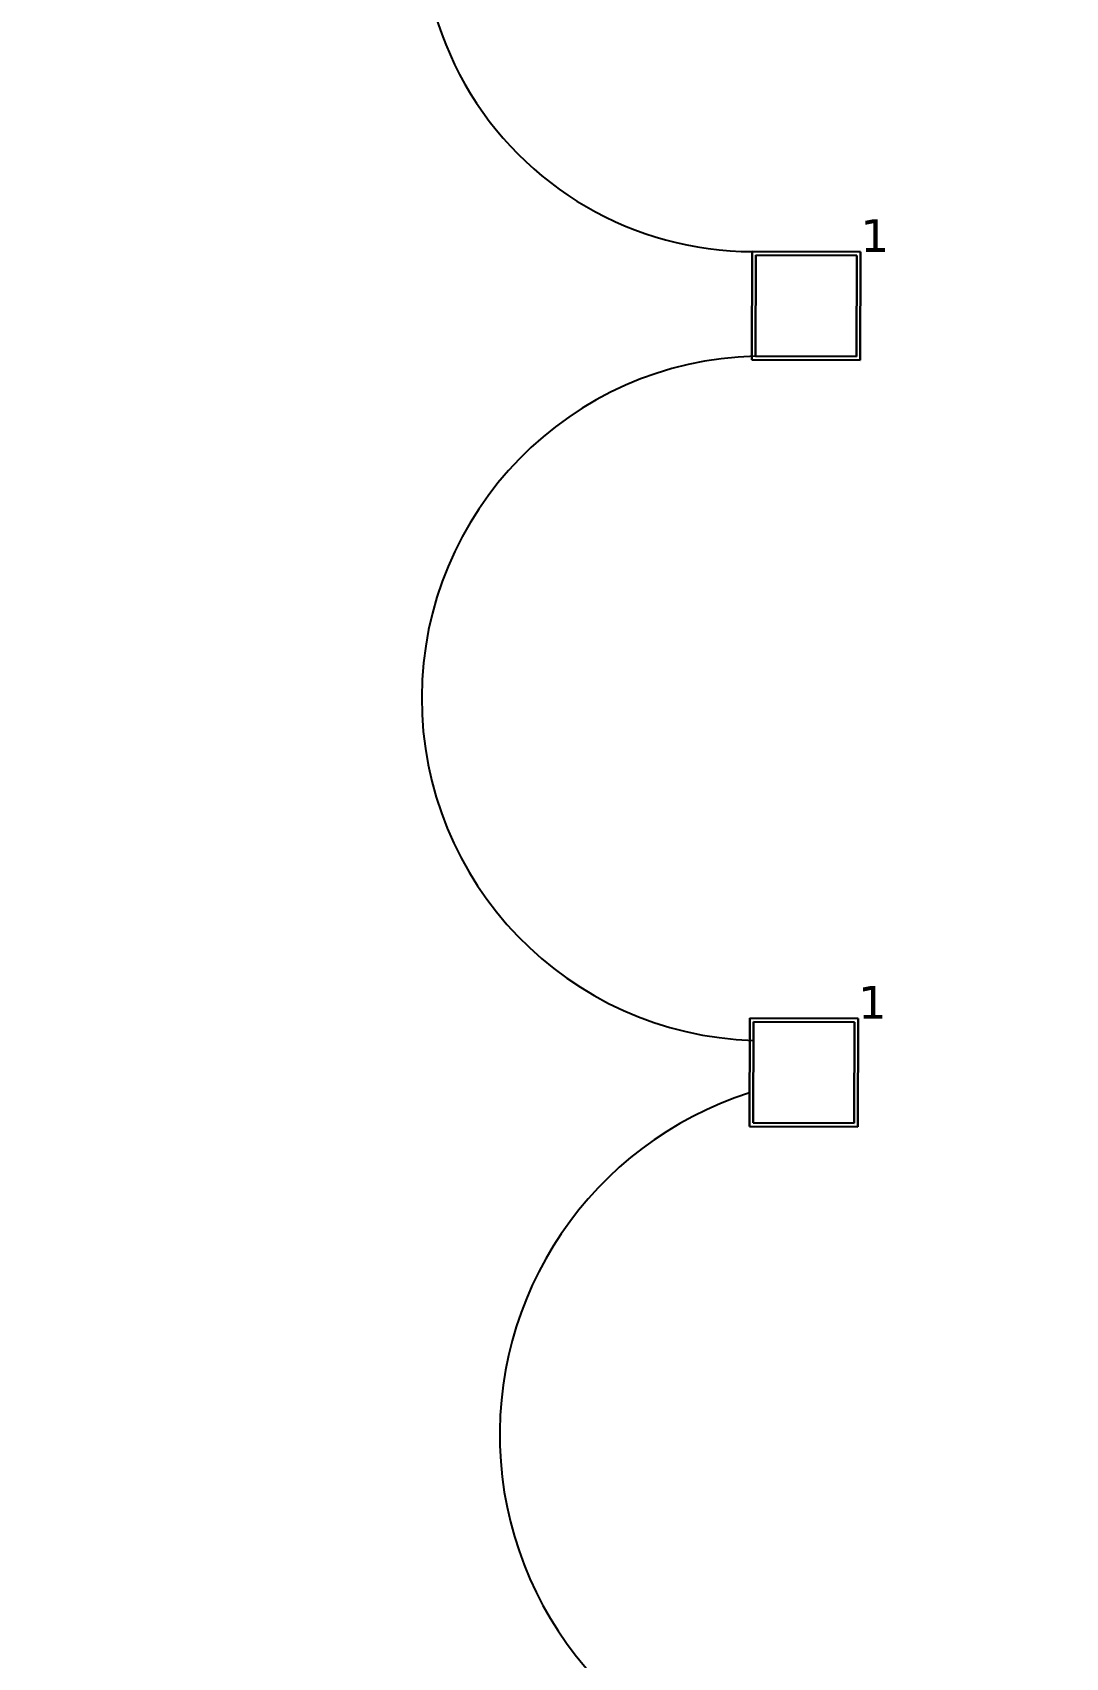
# Model space of a CAD drawing. Header units: metres. Extents: x -39 to 21688, y -24 to 9022.
# Drawn here: x 23.98 to 29.68, y 36.46 to 45.43 of the extents above; entities that cross this region are included whole.
import ezdxf

# ---------------------------------------------------------------- set-up
doc = ezdxf.new("R2010")
doc.units = ezdxf.units.M
doc.header["$MEASUREMENT"] = 0
doc.layers.add('AR-PUERTAS', color=2, linetype='Continuous')
doc.layers.add('AR-VENTANAS', color=2, linetype='Continuous')
doc.layers.add('DLX_TERR_LUM', color=7, linetype='Continuous', true_color=0xffd400)
doc.layers.add('DLX_TERR_LUMKEY_IDX', color=7, linetype='Continuous', true_color=0x969696)
doc.styles.add('TableTextStyle', font='')
doc.styles.get('TableTextStyle').set_extended_font_data('VERDANA.TTF')

msp = doc.modelspace()

# ---------------------------------------------------------------- linework, layer by layer
at = {"layer": 'AR-PUERTAS'}
msp.add_circle((22.62406, 27.62249), 40.08066, dxfattribs=at)
at = {"layer": 'AR-VENTANAS'}
for centre, radius, start, end in [((27.9571, 46.04287), 1.82566, 89.056011, 269.953993), ((28.0192, 41.7534), 1.88729, 91.378265, 268.259508), ((28.53964, 37.69255), 1.97739, 107.62348, 260.912662), ((26.05305, 38.88308), 4.01876, 192.218156, 297.802881)]:
    msp.add_arc(centre, radius, start, end, dxfattribs=at)
at = {"layer": 'DLX_TERR_LUM'}
for points in [[(27.95564, 44.2172, 0), (27.95375, 43.62021, 0)], [(27.95375, 43.62021, 0), (27.95564, 44.2172, 0)], [(27.95375, 43.62021, 0), (27.95564, 44.2172, 0)], [(27.95564, 44.2172, 0), (27.95375, 43.62021, 0)], [(28.55263, 44.21531, 0), (27.95564, 44.2172, 0)], [(27.95564, 44.2172, 0), (27.95564, 44.2172, 0)], [(27.95564, 44.2172, 0), (28.55263, 44.21531, 0)], [(27.95564, 44.2172, 0), (27.95564, 44.2172, 0)], [(27.95564, 44.2172, 0), (28.55263, 44.21531, 0)], [(28.55263, 44.21531, 0), (27.95564, 44.2172, 0)], [(27.97557, 44.19714, 0), (27.97381, 43.64014, 0)], [(27.97381, 43.64014, 0), (27.97557, 44.19714, 0)], [(28.53257, 44.19538, 0), (27.97557, 44.19714, 0)], [(27.97557, 44.19714, 0), (28.53257, 44.19538, 0)], [(28.53081, 43.63838, 0), (28.53257, 44.19538, 0)], [(28.53257, 44.19538, 0), (28.53081, 43.63838, 0)], [(28.55074, 43.61832, 0), (28.55263, 44.21531, 0)], [(28.55263, 44.21531, 0), (28.55074, 43.61832, 0)], [(28.55263, 44.21531, 0), (28.55074, 43.61832, 0)], [(28.55074, 43.61832, 0), (28.55263, 44.21531, 0)], [(28.55263, 44.21531, 0), (28.55263, 44.21531, 0)], [(28.55263, 44.21531, 0), (28.55263, 44.21531, 0)], [(27.95375, 43.62021, 0), (27.95375, 43.62021, 0)], [(27.95375, 43.62021, 0), (28.55074, 43.61832, 0)], [(28.55074, 43.61832, 0), (27.95375, 43.62021, 0)], [(27.95375, 43.62021, 0), (27.95375, 43.62021, 0)], [(28.55074, 43.61832, 0), (27.95375, 43.62021, 0)], [(27.95375, 43.62021, 0), (28.55074, 43.61832, 0)], [(27.97381, 43.64014, 0), (28.53081, 43.63838, 0)], [(28.53081, 43.63838, 0), (27.97381, 43.64014, 0)], [(28.55074, 43.61832, 0), (28.55074, 43.61832, 0)], [(28.55074, 43.61832, 0), (28.55074, 43.61832, 0)], [(27.94227, 39.98906, 0), (27.94038, 39.39206, 0)], [(27.94038, 39.39206, 0), (27.94227, 39.98906, 0)], [(27.94038, 39.39206, 0), (27.94227, 39.98906, 0)], [(27.94227, 39.98906, 0), (27.94038, 39.39206, 0)], [(28.53926, 39.98717, 0), (27.94227, 39.98906, 0)], [(27.94227, 39.98906, 0), (27.94227, 39.98906, 0)], [(27.94227, 39.98906, 0), (28.53926, 39.98717, 0)], [(27.94227, 39.98906, 0), (27.94227, 39.98906, 0)], [(27.94227, 39.98906, 0), (28.53926, 39.98717, 0)], [(28.53926, 39.98717, 0), (27.94227, 39.98906, 0)], [(27.9622, 39.969, 0), (27.96044, 39.412, 0)], [(27.96044, 39.412, 0), (27.9622, 39.969, 0)], [(28.5192, 39.96724, 0), (27.9622, 39.969, 0)], [(27.9622, 39.969, 0), (28.5192, 39.96724, 0)], [(28.53738, 39.39018, 0), (28.53926, 39.98717, 0)], [(28.53926, 39.98717, 0), (28.53738, 39.39018, 0)], [(28.53926, 39.98717, 0), (28.53738, 39.39018, 0)], [(28.53738, 39.39018, 0), (28.53926, 39.98717, 0)], [(28.53926, 39.98717, 0), (28.53926, 39.98717, 0)], [(28.53926, 39.98717, 0), (28.53926, 39.98717, 0)], [(28.51744, 39.41024, 0), (28.5192, 39.96724, 0)], [(28.5192, 39.96724, 0), (28.51744, 39.41024, 0)], [(27.94038, 39.39206, 0), (27.94038, 39.39206, 0)], [(27.94038, 39.39206, 0), (28.53738, 39.39018, 0)], [(28.53738, 39.39018, 0), (27.94038, 39.39206, 0)], [(27.94038, 39.39206, 0), (27.94038, 39.39206, 0)], [(28.53738, 39.39018, 0), (27.94038, 39.39206, 0)], [(27.94038, 39.39206, 0), (28.53738, 39.39018, 0)], [(27.96044, 39.412, 0), (28.51744, 39.41024, 0)], [(28.51744, 39.41024, 0), (27.96044, 39.412, 0)], [(28.53738, 39.39018, 0), (28.53738, 39.39018, 0)], [(28.53738, 39.39018, 0), (28.53738, 39.39018, 0)]]:
    msp.add_polyline3d(points, dxfattribs=at)

# ---------------------------------------------------------------- texts
at = {"layer": 'DLX_TERR_LUMKEY_IDX', "style": 'TableTextStyle'}
for p in [(28.55263, 44.21531), (28.53926, 39.98717)]:
    msp.add_text('1', height=0.18, dxfattribs=at).set_placement(p)

doc.saveas('drawing.dxf')
